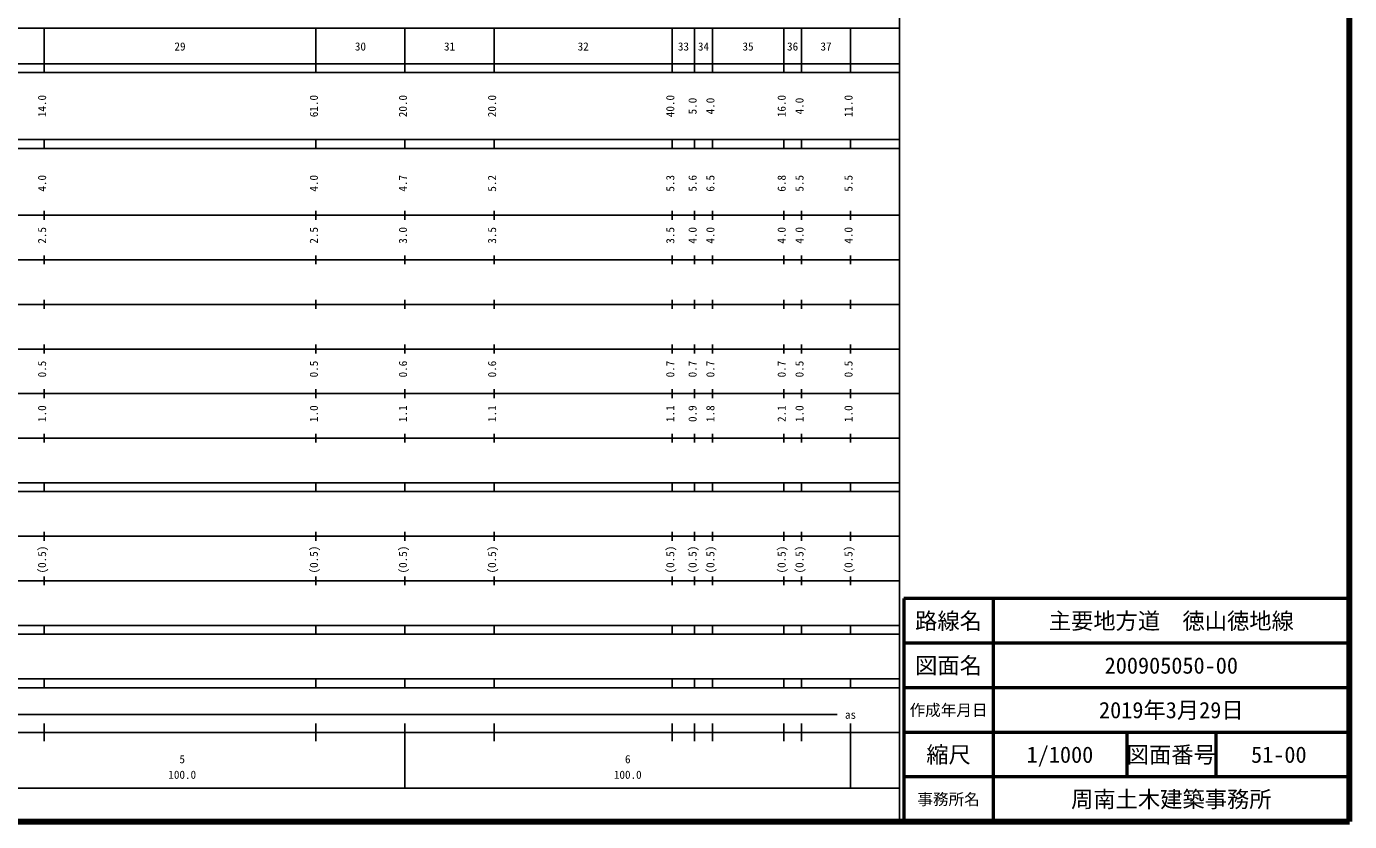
# Model space of a CAD drawing. Units: millimetres on the paper, enlarged 1000 times. Extents: x 40000 to 680000, y 20000 to 380000.
# Drawn here: x 383040 to 680000, y 20000 to 198357 of the extents above; entities that cross this region are included whole.
import ezdxf
from ezdxf.enums import TextEntityAlignment as Align

# ---------------------------------------------------------------- set-up
doc = ezdxf.new("R2010")
doc.units = ezdxf.units.MM
doc.header["$LTSCALE"] = 1000
for name, color, linetype, lineweight in [('M-TTL', 2, 'Continuous', 140), ('M-TTL-BAND', 7, 'Continuous', 25), ('M-TTL-FRAM', 2, 'Continuous', 50), ('M-TTL-LINE', 7, 'Continuous', 50)]:
    doc.layers.add(name, color=color, linetype=linetype, lineweight=lineweight)
doc.layers.add('M-TTL-TXT', color=7, linetype='Continuous')
doc.styles.add('ＭＳ ゴシック', font='')
doc.styles.get('ＭＳ ゴシック').set_extended_font_data('MS Gothic')

msp = doc.modelspace()

# ---------------------------------------------------------------- linework, layer by layer
at = {"layer": 'M-TTL'}
for p, q in [((680000, 20000), (680000, 380000)), ((40000, 20000), (680000, 20000))]:
    msp.add_line(p, q, dxfattribs=at)
at = {"layer": 'M-TTL-BAND'}
for p, q in [((579000, 20000), (579000, 370000)), ((68000, 198000), (579000, 198000)), ((387000, 188000), (387000, 198000)), ((448000, 188000), (448000, 198000)), ((468000, 188000), (468000, 198000)), ((488000, 188000), (488000, 198000)), ((528000, 188000), (528000, 198000)), ((533000, 188000), (533000, 198000)), ((537000, 188000), (537000, 198000)), ((553000, 188000), (553000, 198000)), ((557000, 188000), (557000, 198000)), ((568000, 188000), (568000, 198000)), ((40000, 190000), (579000, 190000)), ((40000, 188000), (579000, 188000)), ((40000, 173000), (579000, 173000)), ((387000, 171000), (387000, 173000)), ((448000, 171000), (448000, 173000)), ((468000, 171000), (468000, 173000)), ((488000, 171000), (488000, 173000)), ((528000, 171000), (528000, 173000)), ((533000, 171000), (533000, 173000)), ((537000, 171000), (537000, 173000)), ((553000, 171000), (553000, 173000)), ((557000, 171000), (557000, 173000)), ((568000, 171000), (568000, 173000)), ((40000, 171000), (579000, 171000)), ((40000, 156000), (579000, 156000)), ((387000, 155000), (387000, 157000)), ((448000, 155000), (448000, 157000)), ((468000, 155000), (468000, 157000)), ((488000, 155000), (488000, 157000)), ((528000, 155000), (528000, 157000)), ((533000, 155000), (533000, 157000)), ((537000, 155000), (537000, 157000)), ((553000, 155000), (553000, 157000)), ((557000, 155000), (557000, 157000)), ((568000, 155000), (568000, 157000)), ((46000, 146000), (579000, 146000)), ((387000, 145000), (387000, 147000)), ((448000, 145000), (448000, 147000)), ((468000, 145000), (468000, 147000)), ((488000, 145000), (488000, 147000)), ((528000, 145000), (528000, 147000)), ((533000, 145000), (533000, 147000)), ((537000, 145000), (537000, 147000)), ((553000, 145000), (553000, 147000)), ((557000, 145000), (557000, 147000)), ((568000, 145000), (568000, 147000)), ((387000, 135000), (387000, 137000)), ((448000, 135000), (448000, 137000)), ((468000, 135000), (468000, 137000)), ((488000, 135000), (488000, 137000)), ((528000, 135000), (528000, 137000)), ((533000, 135000), (533000, 137000)), ((537000, 135000), (537000, 137000)), ((553000, 135000), (553000, 137000)), ((557000, 135000), (557000, 137000)), ((568000, 135000), (568000, 137000)), ((52000, 136000), (579000, 136000)), ((46000, 126000), (579000, 126000)), ((387000, 125000), (387000, 127000)), ((448000, 125000), (448000, 127000)), ((468000, 125000), (468000, 127000)), ((488000, 125000), (488000, 127000)), ((528000, 125000), (528000, 127000)), ((533000, 125000), (533000, 127000)), ((537000, 125000), (537000, 127000)), ((553000, 125000), (553000, 127000)), ((557000, 125000), (557000, 127000)), ((568000, 125000), (568000, 127000)), ((52000, 116000), (579000, 116000)), ((387000, 115000), (387000, 117000)), ((448000, 115000), (448000, 117000)), ((468000, 115000), (468000, 117000)), ((488000, 115000), (488000, 117000)), ((528000, 115000), (528000, 117000)), ((533000, 115000), (533000, 117000)), ((537000, 115000), (537000, 117000)), ((553000, 115000), (553000, 117000)), ((557000, 115000), (557000, 117000)), ((568000, 115000), (568000, 117000)), ((387000, 105000), (387000, 107000)), ((448000, 105000), (448000, 107000)), ((468000, 105000), (468000, 107000)), ((488000, 105000), (488000, 107000)), ((528000, 105000), (528000, 107000)), ((533000, 105000), (533000, 107000)), ((537000, 105000), (537000, 107000)), ((553000, 105000), (553000, 107000)), ((557000, 105000), (557000, 107000)), ((568000, 105000), (568000, 107000)), ((46000, 106000), (579000, 106000)), ((40000, 96000), (579000, 96000)), ((387000, 94000), (387000, 96000)), ((448000, 94000), (448000, 96000)), ((468000, 94000), (468000, 96000)), ((488000, 94000), (488000, 96000)), ((528000, 94000), (528000, 96000)), ((533000, 94000), (533000, 96000)), ((537000, 94000), (537000, 96000)), ((553000, 94000), (553000, 96000)), ((557000, 94000), (557000, 96000)), ((568000, 94000), (568000, 96000)), ((40000, 94000), (579000, 94000)), ((49000, 84000), (579000, 84000)), ((387000, 83000), (387000, 85000)), ((448000, 83000), (448000, 85000)), ((468000, 83000), (468000, 85000)), ((488000, 83000), (488000, 85000)), ((528000, 83000), (528000, 85000)), ((533000, 83000), (533000, 85000)), ((537000, 83000), (537000, 85000)), ((553000, 83000), (553000, 85000)), ((557000, 83000), (557000, 85000)), ((568000, 83000), (568000, 85000)), ((387000, 73000), (387000, 75000)), ((448000, 73000), (448000, 75000)), ((468000, 73000), (468000, 75000)), ((488000, 73000), (488000, 75000)), ((528000, 73000), (528000, 75000)), ((533000, 73000), (533000, 75000)), ((537000, 73000), (537000, 75000)), ((553000, 73000), (553000, 75000)), ((557000, 73000), (557000, 75000)), ((568000, 73000), (568000, 75000)), ((40000, 74000), (579000, 74000)), ((40000, 64000), (579000, 64000)), ((387000, 62000), (387000, 64000)), ((448000, 62000), (448000, 64000)), ((468000, 62000), (468000, 64000)), ((488000, 62000), (488000, 64000)), ((528000, 62000), (528000, 64000)), ((533000, 62000), (533000, 64000)), ((537000, 62000), (537000, 64000)), ((553000, 62000), (553000, 64000)), ((557000, 62000), (557000, 64000)), ((568000, 62000), (568000, 64000)), ((40000, 62000), (579000, 62000)), ((40000, 52000), (579000, 52000)), ((387000, 50000), (387000, 52000)), ((448000, 50000), (448000, 52000)), ((468000, 50000), (468000, 52000)), ((488000, 50000), (488000, 52000)), ((528000, 50000), (528000, 52000)), ((533000, 50000), (533000, 52000)), ((537000, 50000), (537000, 52000)), ((553000, 50000), (553000, 52000)), ((557000, 50000), (557000, 52000)), ((568000, 50000), (568000, 52000)), ((40000, 50000), (579000, 50000)), ((163500, 44000), (565000, 44000)), ((387000, 38000), (387000, 42000)), ((448000, 38000), (448000, 42000)), ((468000, 27500), (468000, 42000)), ((488000, 38000), (488000, 42000)), ((528000, 38000), (528000, 42000)), ((533000, 38000), (533000, 42000)), ((537000, 38000), (537000, 42000)), ((553000, 38000), (553000, 42000)), ((557000, 38000), (557000, 42000)), ((568000, 27500), (568000, 42000)), ((40000, 40000), (579000, 40000)), ((68000, 27500), (579000, 27500))]:
    msp.add_line(p, q, dxfattribs=at)
at = {"layer": 'M-TTL-FRAM'}
for p, q in [((680000, 70000), (580000, 70000)), ((580000, 70000), (580000, 20000))]:
    msp.add_line(p, q, dxfattribs=at)
at = {"layer": 'M-TTL-LINE'}
for p, q in [((600000, 70000), (600000, 20000)), ((680000, 60000), (580000, 60000)), ((680000, 50000), (580000, 50000)), ((680000, 40000), (580000, 40000)), ((630000, 40000), (630000, 30000)), ((650000, 40000), (650000, 30000)), ((680000, 30000), (580000, 30000))]:
    msp.add_line(p, q, dxfattribs=at)

# ---------------------------------------------------------------- texts
at = {"layer": 'M-TTL-BAND', "style": 'ＭＳ ゴシック'}
for s, p in [('29', (417500, 192405)), ('30', (458000, 192405)), ('31', (478000, 192405)), ('32', (508000, 192405)), ('33', (530500, 192405)), ('34', (535000, 192405)), ('35', (545000, 192405)), ('36', (555000, 192405)), ('37', (562500, 192405)), ('as', (568000, 42500)), ('5', (418000, 32523)), ('6', (518000, 32523)), ('100.0', (418000, 29033)), ('100.0', (518000, 29033))]:
    msp.add_text(s, height=1833, dxfattribs=at).set_placement(p, align=Align.BOTTOM_CENTER)
for s, p in [('14.0', (388000, 180500)), ('61.0', (449000, 180500)), ('20.0', (469000, 180500)), ('20.0', (489000, 180500)), ('40.0', (529000, 180500)), ('5.0', (534000, 180500)), ('4.0', (538000, 180500)), ('16.0', (554000, 180500)), ('4.0', (558000, 180500)), ('11.0', (569000, 180500)), ('4.0', (388000, 163174)), ('4.0', (449000, 163174)), ('4.7', (469000, 163174)), ('5.2', (489000, 163174)), ('5.3', (529000, 163174)), ('5.6', (534000, 163174)), ('6.5', (538000, 163174)), ('6.8', (554000, 163174)), ('5.5', (558000, 163174)), ('5.5', (569000, 163174)), ('2.5', (388000, 151500)), ('2.5', (449000, 151500)), ('3.0', (469000, 151500)), ('3.5', (489000, 151500)), ('3.5', (529000, 151500)), ('4.0', (534000, 151500)), ('4.0', (538000, 151500)), ('4.0', (554000, 151500)), ('4.0', (558000, 151500)), ('4.0', (569000, 151500)), ('0.5', (388000, 121500)), ('0.5', (449000, 121500)), ('0.6', (469000, 121500)), ('0.6', (489000, 121500)), ('0.7', (529000, 121500)), ('0.7', (534000, 121500)), ('0.7', (538000, 121500)), ('0.7', (554000, 121500)), ('0.5', (558000, 121500)), ('0.5', (569000, 121500)), ('1.0', (388000, 111500)), ('1.0', (449000, 111500)), ('1.1', (469000, 111500)), ('1.1', (489000, 111500)), ('1.1', (529000, 111500)), ('0.9', (534000, 111500)), ('1.8', (538000, 111500)), ('2.1', (554000, 111500)), ('1.0', (558000, 111500)), ('1.0', (569000, 111500)), ('(0.5)', (388000, 78764)), ('(0.5)', (449000, 78764)), ('(0.5)', (469000, 78764)), ('(0.5)', (489000, 78764)), ('(0.5)', (529000, 78764)), ('(0.5)', (534000, 78764)), ('(0.5)', (538000, 78764)), ('(0.5)', (554000, 78764)), ('(0.5)', (558000, 78764)), ('(0.5)', (569000, 78764))]:
    msp.add_text(s, height=1833, rotation=90, dxfattribs=at).set_placement(p, align=Align.BOTTOM_CENTER)
at = {"layer": 'M-TTL-TXT', "style": 'ＭＳ ゴシック'}
for s, height, p in [('路線名', 3666, (590000, 65000)), ('路線名', 3666, (590000, 65000)), ('主要地方道\u3000徳山徳地線', 3666, (640000, 65000)), ('図面名', 3666, (590000, 55000)), ('図面名', 3666, (590000, 55000)), ('200905050-00', 3666, (640000, 55000)), ('作成年月日', 2566, (590000, 45000)), ('作成年月日', 2566, (590000, 45000)), ('2019年3月29日', 3666, (640000, 45000)), ('縮尺', 3666, (590000, 35000)), ('縮尺', 3666, (590000, 35000)), ('1/1000', 3666, (615000, 35000)), ('図面番号', 3666, (640000, 35000)), ('図面番号', 3666, (640000, 35000)), ('51-00', 3666, (664125, 35000)), ('周南土木建築事務所', 3666, (640000, 25000)), ('事務所名', 2566, (590000, 25000)), ('事務所名', 2566, (590000, 25000))]:
    msp.add_text(s, height=height, dxfattribs=at).set_placement(p, align=Align.MIDDLE_CENTER)

doc.saveas('drawing.dxf')
